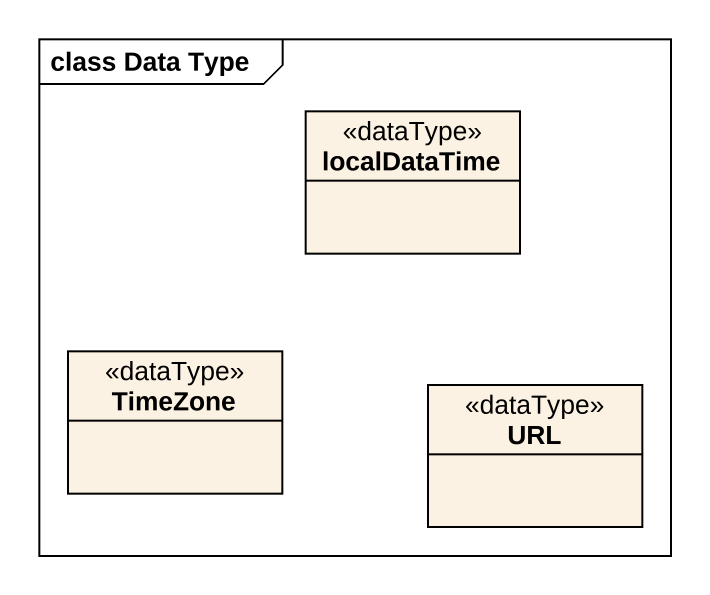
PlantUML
@startuml
mainframe class Data Type
hide circle
hide empty members
class localDataTime <<dataType>>
class TimeZone <<dataType>>
class URL <<dataType>>
@enduml
